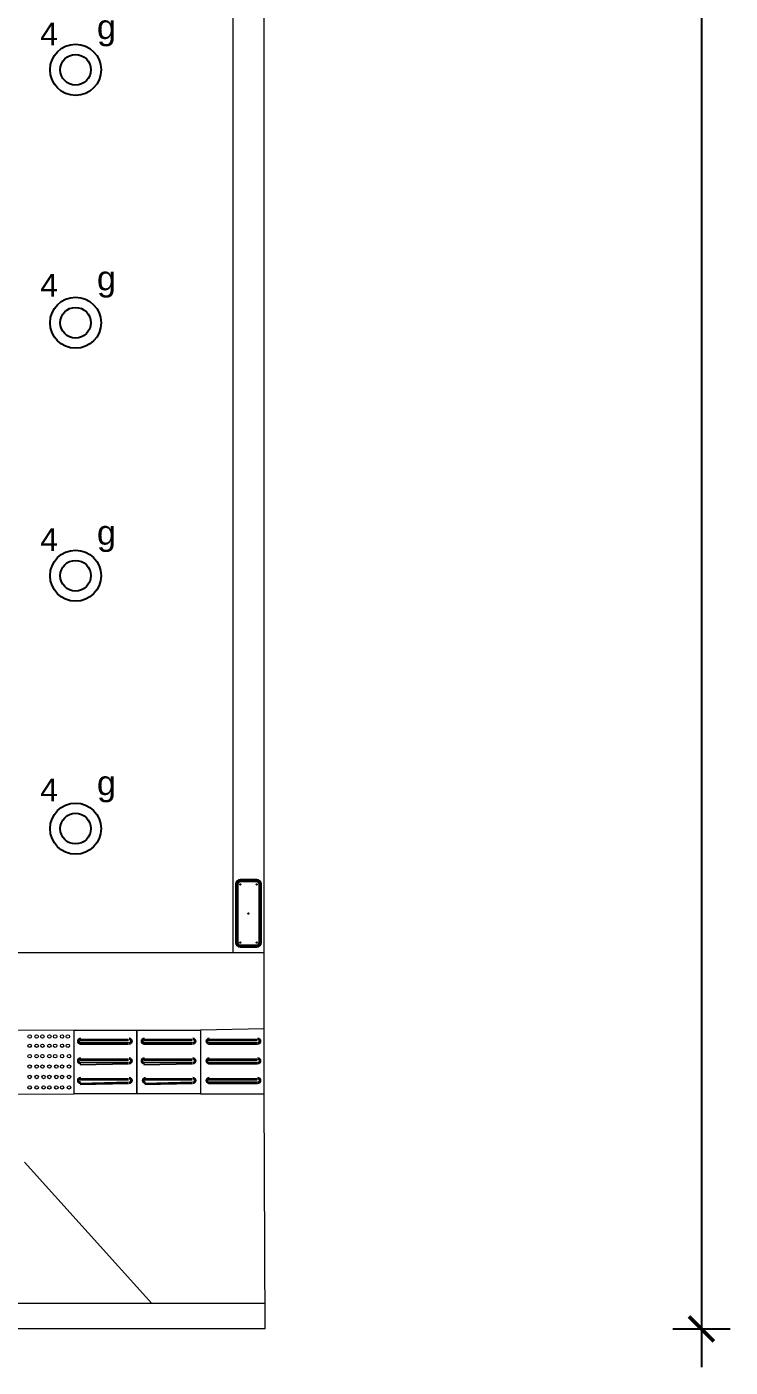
# Model space of a CAD drawing. Header units: millimetres. Extents: x 21 to 236, y 15 to 64.
# Drawn here: x 31.25 to 34.01, y 25.34 to 30.58 of the extents above; entities that cross this region are included whole.
import ezdxf

# ---------------------------------------------------------------- set-up
doc = ezdxf.new("R2010")
doc.units = ezdxf.units.MM
for name, color, linetype in [('EL - PONTOS DE ILUM', 4, 'Continuous'), ('LIE-CAIXAS', 3, 'Continuous'), ('LIE-CIR-ILUMINAÇÃO', 4, 'Continuous'), ("LIE-CIR-TAG'S", 7, 'Continuous'), ('PDF_Calçada', 210, 'Continuous'), ('PDF_Cota', 90, 'Continuous'), ('PDF_Sinalização', 1, 'Continuous'), ('PDF_Terreno', 7, 'Continuous')]:
    doc.layers.add(name, color=color, linetype=linetype)
doc.styles.add('ARIAL', font='arial.ttf')
doc.styles.add('PADRÃO', font='sanss___.ttf')
doc.dimstyles.new('ESC - 75', dxfattribs={"dimscale": 0.75, "dimtxt": 0.15, "dimasz": 0.13, "dimexe": 0.15, "dimexo": 0.15, "dimgap": 0.07, "dimtad": 1, "dimzin": 4, "dimdsep": 46, "dimtxsty": 'PADRÃO', "dimblk": 'ARCHTICK', "dimcen": 0.12, "dimdle": 0.2, "dimclrd": 256, "dimclre": 256, "dimclrt": 2, "dimadec": 0, "dimazin": 0, "dimtfac": 1, "dimtix": 1, "dimtofl": 0, "dimtmove": 2, "dimatfit": 3, "dimfxl": 0.15, "dimfxlon": 1, "dimtolj": 1, "dimtzin": 0, "dimlwd": -1, "dimarcsym": 0})

# ---------------------------------------------------------------- blocks, each defined once
blk = doc.blocks.new('_ArchTick')
at = {"color": 0, "linetype": 'ByBlock', "const_width": 0.15}
blk.add_lwpolyline([(-0.5, -0.5), (0.5, 0.5)], dxfattribs=at)
blk = doc.blocks.new('*D23')
at = {"layer": 'Defpoints', "color": 0, "transparency": 16777216}
for p in [(32.1802, 51.9713), (32.1848, 25.4885), (33.893, 25.4885)]:
    blk.add_point(p, dxfattribs=at)
at = {"layer": 'PDF_Cota', "transparency": 16777216}
blk.add_line((33.893, 52.1213), (33.893, 25.3385), dxfattribs=at)
at = {"layer": 'PDF_Cota', "lineweight": -2, "transparency": 16777216}
for p, q in [((33.7805, 51.9713), (34.0055, 51.9713)), ((33.7805, 25.4885), (34.0055, 25.4885))]:
    blk.add_line(p, q, dxfattribs=at)
at = {"layer": 'PDF_Cota', "transparency": 16777216, "xscale": 0.0975, "yscale": 0.0975, "zscale": 0.0975}
for p, rotation in [((33.893, 51.9713), 90), ((33.893, 25.4885), 270)]:
    blk.add_blockref('_ArchTick', p, dxfattribs=dict(at, rotation=rotation))
at = {"layer": 'PDF_Cota', "color": 2, "transparency": 16777216, "insert": (33.7824, 38.7299), "char_height": 0.1125, "attachment_point": 5, "rotation": 90, "style": 'PADRÃO'}
blk.add_mtext('\\A1;26.48', dxfattribs=at)

msp = doc.modelspace()

# ---------------------------------------------------------------- linework, layer by layer
at = {"layer": 'EL - PONTOS DE ILUM'}
for centre, radius in [((31.442, 30.4163), 0.1), ((31.442, 30.4163), 0.06), ((31.442, 29.4263), 0.1), ((31.442, 29.4263), 0.06), ((31.442, 28.4363), 0.1), ((31.442, 28.4363), 0.06), ((31.442, 27.4463), 0.1), ((31.442, 27.4463), 0.06)]:
    msp.add_circle(centre, radius, dxfattribs=at)
at = {"layer": 'LIE-CAIXAS', "color": 0}
for p, q in [((32.0699, 27.2287), (32.0699, 27.0005)), ((32.076, 27.2278), (32.076, 27.0013)), ((32.1518, 27.2455), (32.0867, 27.2455)), ((32.1518, 27.2393), (32.0867, 27.2393)), ((32.1624, 27.0013), (32.1624, 27.2278)), ((32.1686, 27.0005), (32.1686, 27.2287)), ((32.0867, 26.9898), (32.1518, 26.9898)), ((32.0867, 26.9837), (32.1518, 26.9837))]:
    msp.add_line(p, q, dxfattribs=at)
for centre in [(32.0867, 27.2278), (32.1518, 27.2278), (32.119, 27.114), (32.0867, 27.0005), (32.1518, 27.0005)]:
    msp.add_circle(centre, 0.000987, dxfattribs=at)
for centre, radius, start, end in [((32.0867, 27.2287), 0.0168, 90, 180), ((32.0875, 27.2278), 0.0115, 90, 180), ((32.151, 27.2278), 0.0115, 0, 90), ((32.1518, 27.2287), 0.0168, 0, 90), ((32.0867, 27.0005), 0.0168, 180, 270), ((32.0875, 27.0013), 0.0115, 180, 270), ((32.151, 27.0013), 0.0115, 270, 360), ((32.1518, 27.0005), 0.0168, 270, 360)]:
    msp.add_arc(centre, radius, start, end, dxfattribs=at)
at = {"layer": 'PDF_Calçada', "lineweight": 0}
for points in [[(32.1802, 26.6624), (32.1802, 26.9615)], [(32.1848, 25.4885), (32.1802, 26.4085)], [(31.242, 26.1411), (31.7406, 25.5882)]]:
    msp.add_lwpolyline(points, dxfattribs=at)
at = {"layer": 'PDF_Cota', "lineweight": 0}
for points in [[(22.2996, 26.9615), (32.0578, 26.9615)], [(32.1848, 25.5882), (22.1817, 25.5882)], [(32.1848, 25.4885), (22.1817, 25.4885)]]:
    msp.add_lwpolyline(points, dxfattribs=at)
at = {"layer": 'PDF_Sinalização', "lineweight": 9}
msp.add_lwpolyline([(31.4369, 26.6578), (27.1855, 26.6442), (27.1855, 26.3949), (31.4369, 26.4085)], close=True, dxfattribs=at)
at = {"layer": 'PDF_Sinalização', "color": 2, "lineweight": 0}
for points in [[(31.4369, 26.6578), (31.9309, 26.6578), (31.9309, 26.4085), (31.4369, 26.4085)], [(31.6817, 26.6578), (31.6817, 26.4085)]]:
    msp.add_lwpolyline(points, dxfattribs=at)
at = {"layer": 'PDF_Sinalização', "lineweight": 9}
for points in [[(31.6817, 26.4085), (31.6817, 26.6578)], [(31.2601, 26.6306), (31.2601, 26.6306)], [(31.2873, 26.6306), (31.2873, 26.6306)], [(31.31, 26.6306), (31.31, 26.6306)], [(31.3372, 26.6306), (31.3372, 26.6306)], [(31.3599, 26.6306), (31.3599, 26.6306)], [(31.3871, 26.6306), (31.3871, 26.6306)], [(31.4097, 26.6306), (31.4097, 26.6306)], [(31.2601, 26.5944), (31.2601, 26.5944)], [(31.2601, 26.5536), (31.2601, 26.5536)], [(31.2873, 26.5944), (31.2873, 26.5944)], [(31.2873, 26.5536), (31.2873, 26.5536)], [(31.31, 26.5944), (31.31, 26.5944)], [(31.31, 26.5536), (31.31, 26.5536)], [(31.3372, 26.5944), (31.3372, 26.5944)], [(31.3372, 26.5536), (31.3372, 26.5536)], [(31.3599, 26.5944), (31.3599, 26.5944)], [(31.3599, 26.5536), (31.3599, 26.5536)], [(31.3871, 26.5944), (31.3871, 26.5944)], [(31.3871, 26.5536), (31.3871, 26.5536)], [(31.4097, 26.5944), (31.4097, 26.5944)], [(31.4142, 26.5536), (31.4142, 26.5536)], [(31.2601, 26.5128), (31.2601, 26.5128)], [(31.2873, 26.5128), (31.2873, 26.5128)], [(31.31, 26.5128), (31.31, 26.5128)], [(31.3372, 26.5128), (31.3372, 26.5128)], [(31.3644, 26.5128), (31.3644, 26.5128)], [(31.3871, 26.5128), (31.3871, 26.5128)], [(31.4142, 26.5128), (31.4142, 26.5128)], [(31.2601, 26.472), (31.2601, 26.472)], [(31.2873, 26.472), (31.2873, 26.472)], [(31.3145, 26.472), (31.3145, 26.472)], [(31.3372, 26.472), (31.3372, 26.472)], [(31.3644, 26.472), (31.3644, 26.472)], [(31.3871, 26.472), (31.3871, 26.472)], [(31.4142, 26.472), (31.4142, 26.472)], [(31.2601, 26.4312), (31.2601, 26.4312)], [(31.2873, 26.4312), (31.2873, 26.4312)], [(31.3145, 26.4312), (31.3145, 26.4312)], [(31.3372, 26.4312), (31.3372, 26.4312)], [(31.3644, 26.4312), (31.3644, 26.4312)], [(31.3871, 26.4312), (31.3871, 26.4312)], [(31.4142, 26.4312), (31.4142, 26.4312)]]:
    msp.add_lwpolyline(points, dxfattribs=at)
at = {"layer": 'PDF_Sinalização', "color": 2, "lineweight": 0}
for points in [[(32.1802, 26.4085), (32.1802, 26.6624), (31.9309, 26.6578), (31.9309, 26.4085)], [(31.4596, 26.6216), (31.6499, 26.6216)], [(31.6499, 26.617), (31.4596, 26.617)], [(31.4596, 26.608), (31.6499, 26.608)], [(31.6499, 26.6034), (31.4596, 26.6034)], [(31.7089, 26.6216), (31.8992, 26.6216)], [(31.8992, 26.617), (31.7089, 26.617)], [(31.7089, 26.608), (31.8992, 26.608)], [(31.8992, 26.6034), (31.7089, 26.6034)], [(31.9627, 26.6216), (32.153, 26.6216)], [(32.153, 26.617), (31.9627, 26.617)], [(31.9627, 26.608), (32.153, 26.608)], [(32.153, 26.6034), (31.9627, 26.6034)], [(31.4596, 26.5445), (31.6499, 26.5445)], [(31.6499, 26.54), (31.4596, 26.54)], [(31.4596, 26.5309), (31.6499, 26.5309)], [(31.6499, 26.5264), (31.4596, 26.5218)], [(31.7089, 26.5445), (31.8992, 26.5445)], [(31.8992, 26.54), (31.7089, 26.54)], [(31.7089, 26.5309), (31.8992, 26.5309)], [(31.8992, 26.5264), (31.7089, 26.5218)], [(31.9627, 26.5445), (32.153, 26.5445)], [(32.153, 26.54), (31.9627, 26.54)], [(31.9627, 26.5309), (32.153, 26.5309)], [(32.153, 26.5264), (31.9627, 26.5264)], [(31.6499, 26.4675), (31.4596, 26.4675)], [(31.6499, 26.4629), (31.4596, 26.4629)], [(31.4596, 26.4493), (31.6499, 26.4539)], [(31.4596, 26.4448), (31.6499, 26.4493)], [(31.8992, 26.4675), (31.7134, 26.4675)], [(31.8992, 26.4629), (31.7134, 26.4629)], [(31.7134, 26.4493), (31.8992, 26.4539)], [(31.7134, 26.4448), (31.8992, 26.4493)], [(32.153, 26.4675), (31.9627, 26.4675)], [(32.153, 26.4629), (31.9627, 26.4629)], [(31.9627, 26.4539), (32.153, 26.4539)], [(31.9627, 26.4493), (32.153, 26.4493)]]:
    msp.add_lwpolyline(points, close=True, dxfattribs=at)
for points in [[(31.4618, 26.6261, 0.999999), (31.4619, 26.6034, -0.999999)], [(31.4618, 26.6216, 0.999999), (31.4619, 26.608, -0.999999)], [(31.6522, 26.6034, 0.999999), (31.6522, 26.6261, -0.999999)], [(31.6522, 26.608, 0.999999), (31.6522, 26.6216, -0.999999)], [(31.7111, 26.6261, 0.999999), (31.7112, 26.6034, -0.999999)], [(31.7111, 26.6216, 0.999999), (31.7111, 26.608, -0.999999)], [(31.9015, 26.6034, 0.999999), (31.9014, 26.6261, -0.999999)], [(31.9015, 26.608, 0.999999), (31.9015, 26.6216, -0.999999)], [(31.9649, 26.6261, 0.999999), (31.965, 26.6034, -0.999999)], [(31.9649, 26.6216, 0.999999), (31.965, 26.608, -0.999999)], [(32.1553, 26.6034, 0.999999), (32.1553, 26.6261, -0.999999)], [(32.1553, 26.608, 0.999999), (32.1553, 26.6216, -0.999999)], [(31.4618, 26.549, 0.999999), (31.4619, 26.5264, -0.999999)], [(31.6522, 26.5264, 0.999999), (31.6522, 26.549, -0.999999)], [(31.7111, 26.549, 0.999999), (31.7112, 26.5264, -0.999999)], [(31.9015, 26.5264, 0.999999), (31.9014, 26.549, -0.999999)], [(31.9649, 26.549, 0.999999), (31.965, 26.5264, -0.999999)], [(32.1553, 26.5264, 0.999999), (32.1553, 26.549, -0.999999)], [(31.4618, 26.5445, 0.999999), (31.4619, 26.5309, -0.999999)], [(31.6522, 26.5309, 0.999999), (31.6522, 26.5445, -0.999999)], [(31.7111, 26.5445, 0.999999), (31.7111, 26.5309, -0.999999)], [(31.9015, 26.5309, 0.999999), (31.9015, 26.5445, -0.999999)], [(31.9649, 26.5445, 0.999999), (31.965, 26.5309, -0.999999)], [(32.1553, 26.5309, 0.999999), (32.1553, 26.5445, -0.999999)], [(31.4618, 26.472, 0.999999), (31.4619, 26.4493, -0.999999)], [(31.4618, 26.4675, 0.999999), (31.4619, 26.4539, -0.999999)], [(31.6522, 26.4493, 0.999999), (31.6522, 26.472, -0.999999)], [(31.6522, 26.4539, 0.999999), (31.6522, 26.4675, -0.999999)], [(31.7156, 26.472, 0.999999), (31.7157, 26.4493, -0.999999)], [(31.7156, 26.4675, 0.999999), (31.7157, 26.4539, -0.999999)], [(31.9015, 26.4493, 0.999999), (31.9014, 26.472, -0.999999)], [(31.9015, 26.4539, 0.999999), (31.9015, 26.4675, -0.999999)], [(31.9649, 26.472, 0.999999), (31.965, 26.4493, -0.999999)], [(31.9649, 26.4675, 0.999999), (31.965, 26.4539, -0.999999)], [(32.1553, 26.4493, 0.999999), (32.1553, 26.472, -0.999999)], [(32.1553, 26.4539, 0.999999), (32.1553, 26.4675, -0.999999)]]:
    msp.add_lwpolyline(points, format="xyb", close=True, dxfattribs=at)
at = {"layer": 'PDF_Sinalização', "lineweight": 9}
for centre in [(31.2624, 26.6329), (31.2624, 26.5966), (31.2896, 26.6329), (31.2896, 26.5966), (31.3123, 26.6329), (31.3123, 26.5966), (31.3395, 26.6329), (31.3395, 26.5966), (31.3621, 26.6329), (31.3621, 26.5966), (31.3893, 26.6329), (31.3893, 26.5966), (31.412, 26.6329), (31.412, 26.5966), (31.2624, 26.5558), (31.2896, 26.5558), (31.3123, 26.5558), (31.3395, 26.5558), (31.3621, 26.5558), (31.3893, 26.5558), (31.4165, 26.5558), (31.2624, 26.515), (31.2896, 26.515), (31.3123, 26.515), (31.3395, 26.515), (31.3667, 26.515), (31.3893, 26.515), (31.4165, 26.515), (31.2624, 26.4743), (31.2896, 26.4743), (31.3168, 26.4743), (31.3395, 26.4743), (31.3667, 26.4743), (31.3893, 26.4743), (31.4165, 26.4743), (31.2624, 26.4335), (31.2896, 26.4335), (31.3168, 26.4335), (31.3395, 26.4335), (31.3667, 26.4335), (31.3893, 26.4335), (31.4165, 26.4335)]:
    msp.add_circle(centre, 0.0068, dxfattribs=at)
at = {"layer": 'PDF_Terreno', "lineweight": 9}
msp.add_lwpolyline([(22.2996, 26.9615), (22.2996, 51.8489), (32.0578, 51.8489), (32.0578, 35.0971), (32.0578, 26.9615), (32.1802, 26.9615), (32.1802, 51.9713), (22.1817, 51.9713), (22.1817, 26.9615), (22.2996, 26.9615), (22.2996, 32.704)], dxfattribs=at)

# ---------------------------------------------------------------- texts
at = {"layer": 'LIE-CIR-ILUMINAÇÃO', "color": 0, "style": 'ARIAL'}
for p in [(31.3036, 30.5124), (31.3036, 29.5289), (31.3036, 28.5333), (31.3036, 27.5534)]:
    msp.add_text('4', height=0.0888, dxfattribs=at).set_placement(p)
at = {"layer": "LIE-CIR-TAG'S", "color": 0, "style": 'ARIAL'}
for p in [(31.5258, 30.5364), (31.5258, 29.5529), (31.5258, 28.5574), (31.5258, 27.5775)]:
    msp.add_text('g', height=0.0957, dxfattribs=at).set_placement(p)

# ---------------------------------------------------------------- dimensions: what is measured, and where the dimension line sits
at = {"layer": 'PDF_Cota'}
dim = msp.add_linear_dim(base=(33.893, 25.4885), p1=(32.1802, 51.9713), p2=(32.1848, 25.4885), angle=90, dimstyle='ESC - 75', dxfattribs=at)
dim.commit()
dim.dimension.update_dxf_attribs({"geometry": '*D23', "text_midpoint": (33.7824, 38.7299)})

doc.saveas('drawing.dxf')
